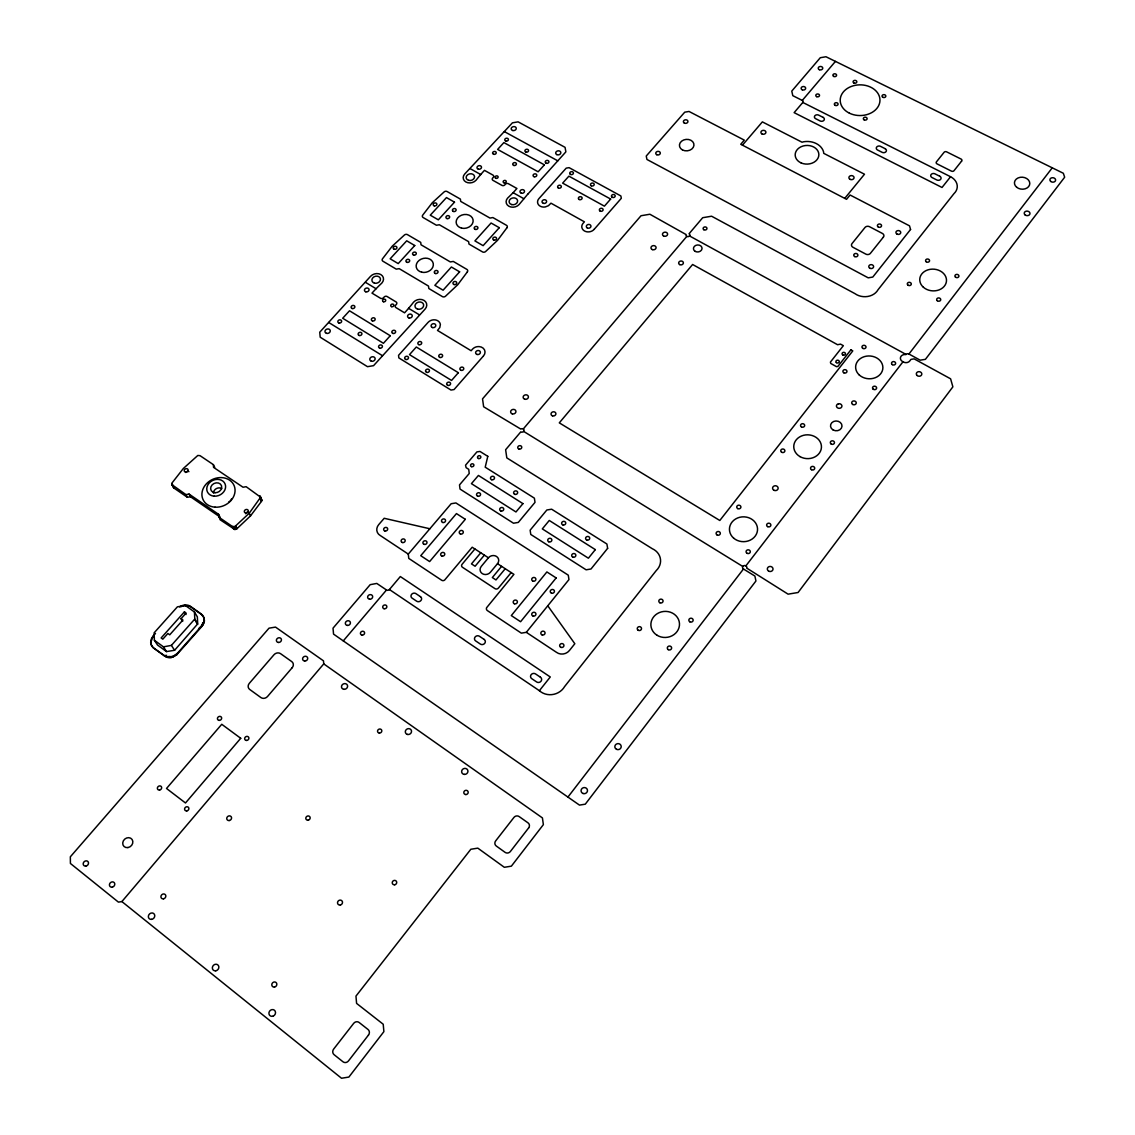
<?xml version="1.0" encoding="UTF-8"?>
<svg xmlns="http://www.w3.org/2000/svg" width="1135" height="1135" viewBox="0 0 1135 1135"><rect width="100%" height="100%" fill="white"/><g stroke="black" fill="none" stroke-linecap="round" stroke-linejoin="round"><path stroke-width="1.5" d="M214.728 467.365L213.38 464.655L200.03 455.66L197.816 455.461L183.359 468.471L172.307 482.616L171.924 484.659L185.927 494.605L189.048 494.094L218.544 514.297L220.048 519.702L234.761 529.449L237.016 528.655L250.523 515.858L261.419 501.443L261.078 498.577M155.495 633.458L153.14 636.082L151.04 641.786L151.395 645.006L153.069 647.674L166.49 657.208L171.101 657.591L176.592 654.938L202.115 626.194L204.456 621.001L204.059 617.823L201.533 614.503L189.942 606.331L184.367 605.537M172.293 657.321L172.52 656.214M218.7 517.078L232.377 526.456L234.931 526.569L249.232 513.219L260.639 497.215L246.153 486.702L243.018 487.227L213.536 467.35L213.38 464.655M171.101 657.591L171.626 656.413M906.127 354.489L689.512 235.938A1.929 1.561 -4.7 0 0 689.044 233.767L702.693 217.707L711.588 216.218L854.981 293.653A14.684 12.003 1.8 0 0 877.993 289.808L953.953 193.659A14.4 11.35 2.9 0 0 950.562 176.734L802.8 102.448A1.873 1.447 -1.9 0 0 802.275 100.433L792.797 95.666L791.776 91.098L820.293 57.715L825.982 56.75L1063.325 173.258L1064.658 177.216L925.408 359.341L920.187 360.178L908.936 354.021A2.043 1.702 4.4 0 0 906.383 354.219L905.517 354.56A4.583 3.816 4.3 0 0 900.58 357.17A4.583 3.816 4.3 0 0 903.006 361.739L745.879 565.868M389.418 589.519L400.329 576.552L550.276 676.971L539.38 690.69L389.418 589.519A2.1 1.859 -21.8 0 1 386.51 589.987L343.281 640.892M169.91 657.704L170.732 656.498M527.676 194.269L519.106 204.527A7.307 5.845 -10.6 0 1 508.906 206.258A7.307 5.845 -10.6 0 1 507.629 198.086A141.605 109.84 -13.3 0 0 513.091 192.666L513.19 192.553A143.209 111.046 -13.3 0 0 516.922 188.481L508.352 183.7A2.071 1.646 -10.7 0 0 505.458 184.182L504.834 184.877A2.071 1.646 -10.8 0 1 501.94 185.374L493.016 180.38A2.071 1.646 -11 0 1 492.661 178.081L493.299 177.386A2.071 1.646 -11.1 0 0 492.945 175.088L484.475 170.363A150.231 121.984 -7.8 0 0 480.814 174.421A148.444 120.509 -7.8 0 0 475.991 180.295A7.236 5.718 -11.8 0 1 465.903 181.997A7.236 5.718 -11.8 0 1 464.74 173.981L512.438 122.821L518.113 121.856L565.06 147.337L565.868 151.863L527.704 194.284M567.926 797.082L743.468 569.004A2.128 1.901 0.5 0 1 742.815 566.493L523.618 431.385M908.936 354.021L1052.258 167.824M950.562 176.734L942.022 187.474L794.131 112.649L802.8 102.448M497.499 563.684L513.914 574.367L486.617 607.693A2.795 2.511 -16.9 0 0 487.454 610.644L521.348 633.146L526.314 632.323L568.961 579.574L568.28 575.175L455.93 502.947L451.162 503.727L408.288 554.093L408.77 558.406L441.671 580.255A2.398 2.128 -18.7 0 0 444.65 580.056L472.203 547.226L488.433 557.782A5.803 5.15 -15.5 0 1 496.52 556.448A5.803 5.15 -15.5 0 1 497.499 563.684L490.377 572.281A5.817 5.164 -16.1 0 1 482.262 573.615A5.817 5.164 -16.1 0 1 481.311 566.351L488.433 557.782M844.752 198.37L864.487 174.222L823.712 153.338L823.584 151.962A16.912 13.336 -1.4 0 0 803.679 141.761L802.019 142.215L762.365 121.885L742.46 145.166M511.176 572.579L498.435 588.043A2.497 2.242 -15.9 0 1 494.945 588.625L462.555 567.33A2.369 2.1 -17.2 0 1 462.087 564.294L474.898 548.971M501.585 566.351L492.335 577.545L495.981 579.942L505.231 568.72M484.361 555.128L475.097 566.251L471.479 563.896L480.758 552.788M121.885 901.573L323.745 663.89L323.489 660.854L275.521 627.102L269.023 628.166L70.342 856.797L70.413 863.465L118.423 902.126L121.885 901.573L341.522 1078.25L348.871 1077.072L383.885 1031.63L383.219 1024.238L356.589 1003.397L355.964 996.104L470.826 849.264L477.821 848.143L504.337 867.296L511.374 866.161L543.367 824.634L542.431 817.924L323.745 663.89M523.263 428.973L686.831 236.378M802.275 100.433L835.445 61.389M408.572 308.323L408.472 308.45A148.061 117.543 -17.7 0 1 404.571 312.82L395.973 307.613A2.142 1.759 -15.4 0 1 395.689 305.145L396.356 304.407A2.142 1.745 -15.4 0 0 396.072 301.938L387.12 296.533A2.142 1.745 -15.6 0 0 384.141 297.029L383.474 297.767A2.142 1.745 -15.8 0 1 380.495 298.264L371.996 293.128A154.899 130.028 -12.6 0 1 375.969 288.857L376.082 288.744A153.069 128.439 -12.7 0 1 381.828 283.083A7.434 6.016 -15.7 0 0 380.878 274.585A7.434 6.016 -15.7 0 0 370.549 276.316L319.744 332.2L320.198 337.209L367.485 366.676L373.557 365.669L425.1 309.075A7.505 6.157 -14.6 0 0 424.022 300.406A7.505 6.157 -14.6 0 0 413.58 302.151A146.387 116.267 -17.7 0 1 408.572 308.323L419.397 314.835M480.715 174.535L470.16 168.633M483.382 356.035L454.085 389.546L451.006 390.057L398.839 357.908L398.541 355.354L428.051 322.411A7.023 5.803 -14.4 0 1 435.414 319.914A7.023 5.803 -14.4 0 1 440.366 324.511L439.798 327.547L437.514 330.441L471.138 350.743L472.472 349.211A7.094 5.93 -13 0 1 477.182 346.672L479.013 346.572A7.094 5.93 -13 0 1 483.524 355.879L483.524 355.879M198.625 628.648L201.831 625.711A9.392 8.044 -30.1 0 0 201.25 614.021L190.566 606.402A9.378 8.002 -30.1 0 0 179.614 606.885M153.14 636.082A9.463 8.073 -31.8 0 0 153.565 647.901L164.249 655.704A9.491 8.115 -31.9 0 0 177.159 653.59L201.831 625.711M171.385 645.404L194.638 619.199L197.717 624.179L197.348 616.858L194.454 611.992L185.416 605.523L177.386 606.842L154.119 632.848L154.388 640.253L157.51 645.02L166.519 651.589L174.591 650.27L171.385 645.404L163.44 646.851L154.388 640.253M194.638 619.199L197.547 624.051L174.591 650.27M181.061 618.703L186.083 613.07L184.409 611.864L161.142 637.955L162.816 639.175L167.881 633.486L169.725 634.82L182.905 620.022L181.061 618.703L182.692 621.37M168.732 657.69L169.853 656.484M167.583 657.52L168.987 656.356M175.017 655.009L176.592 654.938M180.947 606.728L183.203 605.792M202.626 622.888L204.272 622.094M166.661 655.321L164.249 655.704M202.385 623.697L203.945 623.186M203.477 624.236L201.562 625.243L202.853 625.257M171.896 483.368L174.024 488.121L187.36 497.272L190.467 496.747L219.892 516.922L218.544 514.297M838.623 403.734L840.042 403.819A2.752 2.327 2.6 0 1 839.758 408.316L838.325 408.231A2.752 2.327 2.6 0 1 838.623 403.734L838.524 403.734M429.853 528.768L384.197 518.284L378.721 524.625A8.626 7.491 -20.1 0 0 380.253 535.507L408.288 554.093M176.436 653.717L177.159 653.59M504.351 131.603L557.81 160.829M513.091 192.666L523.845 198.696M365.498 282.36L376.082 288.744M743.468 569.004L754.889 576.041L755.938 580.992L585.291 804.176L579.488 805.112L333.548 634.124L333.023 628.166L370.18 584.667L376.792 583.433L386.51 589.987M328.696 322.468L382.495 355.723M526.314 632.323L556.42 652.284A8.966 8.186 -12.7 0 0 569.387 650.554L574.821 643.729L547.765 605.792M163.44 646.851L166.519 651.589M184.409 611.864L186.026 614.546M171.796 483.907L174.024 488.121M171.924 484.659L173.641 487.766M185.927 494.605L187.36 497.272M189.048 494.094L190.467 496.747M232.874 526.711L234.207 529.321M232.377 526.456L233.711 529.066M234.931 526.569L236.25 529.18M234.633 526.683L235.966 529.293M234.335 526.768L235.669 529.378M234.037 526.824L235.371 529.435M233.739 526.839L235.059 529.463M233.441 526.839L234.761 529.449M233.157 526.782L234.477 529.392M235.683 526.044L237.016 528.655M235.2 526.413L236.52 529.024M249.232 513.219L250.523 515.858M260.568 498.024L261.717 500.946M260.17 498.776L261.419 501.443M260.227 496.265L261.901 500.152M259.83 495.91L261.873 500.422M174.577 656.37L174.222 655.505L173.456 656.91M194.454 611.992L194.809 619.327M689.598 235.81A1.929 1.561 -4.7 0 1 687.115 236.506A1.929 1.561 -4.7 0 1 686.136 234.576L649.887 214.245L641.034 215.735L482.531 398.867L483.638 406.77L520.823 429.101A2.015 1.731 -12 0 1 523.519 429.158A2.015 1.731 -12 0 1 523.505 431.513A2.015 1.731 -12 0 1 520.809 431.853L505.628 449.73L506.806 457.887L652.256 548.687A15.535 13.89 -6 0 1 656.243 570.565L564.606 686.576A15.947 14.698 -14.4 0 1 539.38 690.69M903.006 361.739A4.583 3.816 4.3 0 0 909.773 360.958L910.979 359.384L914.115 358.859L950.605 378.82L952.875 386.851L798.075 592.513L788.087 594.158L746.688 568.082A2.128 1.901 0.5 0 0 745.567 565.712A2.128 1.901 0.5 0 0 742.815 566.493M185.856 472.515A2.029 1.674 -25.5 0 1 188.935 471.649M245.642 513.744A2.057 1.731 -24.9 0 1 248.934 512.396M231.455 499.003A3.987 3.348 -25 0 1 228.859 501.869M213.508 493.158A5.122 4.285 -25.1 0 1 216.345 488.617A5.122 4.285 -25.1 0 1 221.822 488.66M487.795 456.341L485.212 467.18L534.372 498.151L535.011 502.351L518.298 522.426L513.502 523.221L460.03 489.072L459.505 484.915L469.223 473.522L468.741 469.337L466.116 467.663L465.534 465.194L476.913 451.9L479.991 451.446L487.795 456.341M594.229 229.227L594.13 229.383A6.881 5.561 -8.2 0 1 587.831 231.909A6.881 5.561 -8.2 0 1 582.34 228.83L581.858 227.454A6.881 5.561 -8.2 0 1 583.149 223.255L584.412 221.822L550.957 203.179L548.446 205.69L545.211 206.967A6.796 5.448 -9.6 0 1 538.458 204.697A6.796 5.448 -9.6 0 1 538.941 198.597L566.209 168.136L569.103 167.654L620.873 195.958L621.313 198.299L594.258 229.242M506.962 227.738L497.584 240.294L485.638 251.502A2.327 1.887 -11.9 0 1 482.531 251.913L468.968 244.053L468.627 241.67L439.358 224.758L436.436 225.241L423.171 217.565A2.298 1.83 -13.5 0 1 422.717 215.139L432.222 202.81L444.097 191.943A2.284 1.816 -12.6 0 1 447.119 191.545L460.384 199.093L460.711 201.406L489.965 218.062L492.888 217.565L506.437 225.283A2.313 1.859 -11 0 1 506.962 227.738M467.35 271.889L457.731 284.743L445.544 296.192A2.355 1.929 -13.6 0 1 442.409 296.604L428.817 288.517L428.505 286.077L399.194 268.654L396.243 269.137L382.949 261.234A2.327 1.873 -15.2 0 1 382.538 258.752L392.27 246.139L404.386 235.044A2.313 1.859 -14.3 0 1 407.451 234.633L420.73 242.393L421.028 244.777L450.325 261.93L453.276 261.433L466.854 269.378A2.341 1.901 -12.7 0 1 467.35 271.889M368.492 1035.035L348.488 1060.913A4.114 3.802 -57.4 0 1 342.997 1061.793L334.101 1054.685A4.1 3.788 -56.5 0 1 333.662 1049.081L353.68 1023.359A4.058 3.76 -54.6 0 1 359.128 1022.479L368.01 1029.473A4.072 3.774 -55.5 0 1 368.492 1035.035M528.669 827.869L510.367 851.52A3.788 3.604 -29.1 0 1 505.118 852.371L496.279 846.015A3.774 3.589 -29.3 0 1 495.64 840.95L513.942 817.427A3.746 3.561 -25.1 0 1 519.149 816.576L527.988 822.832A3.76 3.575 -24.7 0 1 528.669 827.869M850.895 349.85L837.885 366.421L836.481 366.662L830.749 363.455L830.409 362.093L843.348 345.678L840.51 344.118L837.587 344.728L692.605 264.498L559.3 422.858L719.803 520.483L852.782 350.899L850.895 349.85M910.554 229.483L872.787 277.068L868.204 277.834L646.95 159.468L646.241 156.034L684.731 112.181L689.03 111.457L744.29 140.116L740.744 144.273L846.554 199.32L850.072 195.007L909.518 225.851L910.554 229.483M961.515 161.241L954.166 170.491A1.915 1.504 3 0 1 951.187 170.988L937.297 164.007A1.901 1.49 2.5 0 1 936.602 161.667L943.951 152.487A1.901 1.49 2.6 0 1 946.916 151.991L960.792 158.914A1.915 1.49 3 0 1 961.515 161.241M883.399 237.101L870.403 253.36A3.291 2.667 1.5 0 1 865.849 254.126L852.952 247.288A3.277 2.653 1 0 1 851.988 243.628L865.012 227.454A3.263 2.625 1.2 0 1 869.524 226.702L882.392 233.441A3.277 2.639 1.7 0 1 883.399 237.101M595.336 549.624L588.398 558.207L542.317 528.896L549.269 520.468L595.336 549.624M607.636 548.347L590.995 569.004L586.1 569.798L530.783 534.457L530.144 530.173L546.843 509.998L551.638 509.204L606.899 544.005L607.636 548.347M556.15 577.928L520.582 621.725L511.303 615.581L546.886 571.941L556.15 577.928M522.937 503.628L515.971 511.97L471.436 483.652L478.417 475.452L522.937 503.628M465.322 519.305L429.626 561.57L420.745 555.696L456.454 513.587L465.322 519.305M292.206 667.678L267.548 696.479A4.838 4.256 -31.2 0 1 260.922 697.571L249.714 689.456A4.824 4.228 -31.2 0 1 249.331 683.327L274.003 654.725A4.781 4.185 -29.1 0 1 280.544 653.661L291.752 661.606A4.781 4.214 -29.1 0 1 292.206 667.678M240.719 738.289L185.487 802.984L166.519 788.47L221.751 724.286L240.719 738.289M458.356 372.706L451.56 380.452L409.494 354.631L416.304 347.012L458.356 372.706M610.644 199.065L604.416 206.159L562.648 183.132L568.89 176.152L610.644 199.065M459.618 271.832L443.09 290.205L434.861 285.325L451.389 267.009L459.618 271.832M499.286 227.695L483.141 245.657L474.912 240.918L491.072 223.013L499.286 227.695M390.256 335.733L383.431 343.295L342.685 318.24L349.509 310.791L390.256 335.733M544.403 164.845L538.146 171.782L497.627 149.423L503.883 142.584L544.403 164.845M414.757 245.529L398.215 263.59L390.156 258.808L406.713 240.804L414.757 245.529M454.511 202.158L438.323 219.821L430.278 215.182L446.466 197.575L454.511 202.158M823.13 117.387L818.633 115.117A2.724 2.114 -1.4 0 0 814.873 115.756A2.724 2.114 -1.4 0 0 815.639 118.678L820.137 120.963A2.724 2.128 -1.2 0 0 823.911 120.324A2.724 2.128 -1.2 0 0 823.13 117.387M885.144 148.685L880.533 146.358A2.767 2.171 0.7 0 0 876.717 147.011A2.767 2.171 0.7 0 0 877.554 150.004L882.165 152.331A2.767 2.171 0.8 0 0 885.981 151.693A2.767 2.171 0.8 0 0 885.144 148.685M939.737 176.237L934.999 173.854A2.809 2.213 2.5 0 0 931.14 174.492A2.809 2.213 2.5 0 0 932.034 177.557L936.772 179.954A2.809 2.213 2.7 0 0 940.66 179.302A2.809 2.213 2.7 0 0 939.737 176.237M420.489 596.698L415.878 593.605A3.05 2.696 -20.8 0 0 411.665 594.3A3.05 2.696 -20.8 0 0 412.076 598.117L416.701 601.224A3.05 2.71 -20.6 0 0 420.929 600.528A3.05 2.71 -20.6 0 0 420.489 596.698M484.163 639.445L479.438 636.267A3.079 2.795 -18.5 0 0 475.139 636.976A3.079 2.795 -18.5 0 0 475.636 640.906L480.375 644.084A3.093 2.795 -18.3 0 0 484.673 643.389A3.093 2.795 -18.3 0 0 484.163 639.445M540.416 677.212L535.536 673.935A3.121 2.866 -15.7 0 0 531.18 674.644A3.121 2.866 -15.7 0 0 531.747 678.659L536.642 681.951A3.121 2.88 -15.4 0 0 540.998 681.241A3.121 2.88 -15.4 0 0 540.416 677.212M923.379 287.24A13.393 10.868 4 0 0 945.937 283.438A13.393 10.868 4 0 0 930.033 269.35A13.393 10.868 4 0 0 923.379 287.24M907.83 285.027A2 1.632 3.3 0 0 911.221 284.459A2 1.632 3.3 0 0 908.851 282.345A2 1.632 3.3 0 0 907.83 285.027M926.117 261.688A2 1.617 3.5 0 0 929.48 261.121A2 1.617 3.5 0 0 927.111 259.035A2 1.617 3.5 0 0 926.117 261.688M955.471 277.096A2.015 1.632 4.6 0 0 958.848 276.529A2.015 1.632 4.6 0 0 956.45 274.415A2.015 1.632 4.6 0 0 955.471 277.096M937.24 300.676A2.029 1.646 4.4 0 0 940.645 300.108A2.029 1.646 4.4 0 0 938.248 297.952A2.029 1.646 4.4 0 0 937.24 300.676M816.661 96.645A1.873 1.447 -1.5 0 0 819.527 95.439A1.873 1.447 -1.5 0 0 816.774 94.148A1.873 1.447 -1.5 0 0 816.661 96.645M833.743 76.442A1.859 1.433 -1.2 0 0 836.594 75.265A1.859 1.433 -1.2 0 0 833.87 73.959A1.859 1.433 -1.2 0 0 833.743 76.442M703.757 229.681A1.929 1.561 -4.2 0 0 706.921 228.731A1.929 1.561 -4.2 0 0 704.424 227.014A1.929 1.561 -4.2 0 0 703.757 229.681M1016.648 187.232A7.69 6.001 5 0 0 1029.516 185.062A7.69 6.001 5 0 0 1020.195 177.315A7.69 6.001 5 0 0 1016.648 187.232M849.391 113.16A19.877 15.351 -0.3 0 0 879.951 100.845A19.877 15.351 -0.3 0 0 850.938 86.586A19.877 15.351 -0.3 0 0 849.391 113.16M853.917 82.997A1.873 1.433 -0.6 0 0 856.826 81.89A1.873 1.433 -0.6 0 0 854.13 80.514A1.873 1.433 -0.6 0 0 853.917 82.997M882.917 97.326A1.887 1.447 0.3 0 0 885.825 96.163A1.887 1.447 0.3 0 0 883.058 94.801A1.887 1.447 0.3 0 0 882.917 97.326M835.19 105.371A1.873 1.461 -0.9 0 0 838.084 104.193A1.873 1.461 -0.9 0 0 835.346 102.845A1.873 1.461 -0.9 0 0 835.19 105.371M864.217 119.899A1.901 1.476 0 0 0 867.126 118.735A1.901 1.476 0 0 0 864.373 117.345A1.901 1.476 0 0 0 864.217 119.899M917.052 375.458A2.752 2.298 5.1 0 0 921.691 374.692A2.752 2.298 5.1 0 0 918.456 371.684A2.752 2.298 5.1 0 0 917.052 375.458M768.579 571.075A2.852 2.54 2.1 0 0 773.02 569.188A2.852 2.54 2.1 0 0 768.934 566.677A2.852 2.54 2.1 0 0 768.579 571.075M369.627 599.223A2.582 2.27 -22.9 0 0 372.564 596.017A2.582 2.27 -22.9 0 0 368.279 595.534A2.582 2.27 -22.9 0 0 369.627 599.223M347.438 625.428A2.596 2.298 -24.9 0 0 350.275 622.079A2.596 2.298 -24.9 0 0 345.934 621.739A2.596 2.298 -24.9 0 0 347.438 625.428M802.246 89.807A2.27 1.759 -1.9 0 0 805.666 88.246A2.27 1.759 -1.9 0 0 802.261 86.771A2.27 1.759 -1.9 0 0 802.246 89.807M819.371 69.703A2.27 1.731 -1.6 0 0 822.761 68.157A2.27 1.731 -1.6 0 0 819.371 66.695A2.27 1.731 -1.6 0 0 819.371 69.703M616.575 749.341A3.192 3.008 -9.1 0 0 621.214 746.404A3.192 3.008 -9.1 0 0 616.277 744.134A3.192 3.008 -9.1 0 0 616.575 749.341M583.078 793.507A3.235 3.065 -14.7 0 0 587.462 790.102A3.235 3.065 -14.7 0 0 582.283 788.258A3.235 3.065 -14.7 0 0 583.078 793.507M361.753 635.033A2.128 1.887 -24.7 0 0 364.576 632.706A2.128 1.887 -24.7 0 0 361.2 631.784A2.128 1.887 -24.7 0 0 361.753 635.033M384.098 608.715A2.114 1.873 -22.6 0 0 386.822 606.345A2.114 1.873 -22.6 0 0 383.417 605.523A2.114 1.873 -22.6 0 0 384.098 608.715M668.217 649.631A2.171 1.986 -3.8 0 0 671.622 648.17A2.171 1.986 -3.8 0 0 668.572 646.212A2.171 1.986 -3.8 0 0 668.217 649.631M689.754 621.767A2.156 1.958 -2.4 0 0 693.144 620.32A2.156 1.958 -2.4 0 0 690.094 618.391A2.156 1.958 -2.4 0 0 689.754 621.767M638.168 630.237A2.142 1.958 -6.4 0 0 641.516 628.719A2.142 1.958 -6.4 0 0 638.452 626.846A2.142 1.958 -6.4 0 0 638.168 630.237M659.846 602.742A2.128 1.929 -4.8 0 0 663.067 601.053A2.128 1.929 -4.8 0 0 659.889 599.394A2.128 1.929 -4.8 0 0 659.846 602.742M656.895 635.174A14.329 13.052 -4.3 0 0 679.439 625.47A14.329 13.052 -4.3 0 0 659.236 612.63A14.329 13.052 -4.3 0 0 656.895 635.174M519.078 449.077A2.029 1.745 -12.3 0 0 521.731 446.963A2.029 1.745 -12.3 0 0 518.44 446.126A2.029 1.745 -12.3 0 0 519.078 449.077M85.891 866.076A2.837 2.44 -43.1 0 0 88.133 861.806A2.837 2.44 -43.1 0 0 83.522 862.557A2.837 2.44 -43.1 0 0 85.891 866.076M112.351 887.13A2.852 2.483 -44 0 0 114.294 882.704A2.852 2.483 -44 0 0 109.669 883.768A2.852 2.483 -44 0 0 112.351 887.13M278.529 642.467A2.611 2.284 -28.3 0 0 281.281 639.019A2.611 2.284 -28.3 0 0 276.94 638.835A2.611 2.284 -28.3 0 0 278.529 642.467M304.677 661.024A2.625 2.313 -28.2 0 0 307.571 657.633A2.625 2.313 -28.2 0 0 303.215 657.278A2.625 2.313 -28.2 0 0 304.677 661.024M127.914 847.575A5.363 4.668 -41.7 0 0 132.1 839.474A5.363 4.668 -41.7 0 0 123.318 840.907A5.363 4.668 -41.7 0 0 127.914 847.575M186.821 810.915A2.27 2 -39.1 0 0 188.552 807.496A2.27 2 -39.1 0 0 184.821 808.106A2.27 2 -39.1 0 0 186.821 810.915M219.098 720.385A2.199 1.929 -33.7 0 0 221.552 717.533A2.199 1.929 -33.7 0 0 217.963 717.221A2.199 1.929 -33.7 0 0 219.098 720.385M246.479 740.446A2.213 1.958 -34 0 0 248.749 737.438A2.213 1.958 -34 0 0 245.089 737.353A2.213 1.958 -34 0 0 246.479 740.446M159.595 790.031A2.256 1.958 -38.5 0 0 161.34 786.64A2.256 1.958 -38.5 0 0 157.623 787.25A2.256 1.958 -38.5 0 0 159.595 790.031M850.072 179.344A2.568 2.029 0.2 0 0 854.045 177.741A2.568 2.029 0.2 0 0 850.299 175.826A2.568 2.029 0.2 0 0 850.072 179.344M762.053 133.987A2.511 1.972 -2.8 0 0 765.912 132.341A2.511 1.972 -2.8 0 0 762.252 130.582A2.511 1.972 -2.8 0 0 762.053 133.987M801.168 162.943A11.847 9.335 -1.4 0 0 818.86 154.601A11.847 9.335 -1.4 0 0 801.026 146.77A11.847 9.335 -1.4 0 0 801.168 162.943M684.291 123.034A2.27 1.773 -5.1 0 0 687.923 121.729A2.27 1.773 -5.1 0 0 684.802 119.955A2.27 1.773 -5.1 0 0 684.291 123.034M656.697 154.686A2.284 1.816 -5.9 0 0 660.3 153.253A2.284 1.816 -5.9 0 0 657.08 151.551A2.284 1.816 -5.9 0 0 656.697 154.686M869.878 268.243A2.426 1.972 1.8 0 0 873.609 266.711A2.426 1.972 1.8 0 0 870.077 264.838A2.426 1.972 1.8 0 0 869.878 268.243M897.061 234.108A2.412 1.929 2.2 0 0 900.75 232.59A2.412 1.929 2.2 0 0 897.232 230.76A2.412 1.929 2.2 0 0 897.061 234.108M682.504 149.948A7.278 5.746 -5 0 0 693.939 145.379A7.278 5.746 -5 0 0 683.653 139.988A7.278 5.746 -5 0 0 682.504 149.948M854.698 256.567A2.086 1.688 1.1 0 0 857.904 255.261A2.086 1.688 1.1 0 0 854.868 253.644A2.086 1.688 1.1 0 0 854.698 256.567M878.362 227.071A2.071 1.66 1.5 0 0 881.554 225.766A2.071 1.66 1.5 0 0 878.518 224.191A2.071 1.66 1.5 0 0 878.362 227.071M533.024 616.007A2.128 1.915 -14.1 0 0 535.933 613.836A2.128 1.915 -14.1 0 0 532.556 612.716A2.128 1.915 -14.1 0 0 533.024 616.007M551.539 593.165A2.114 1.901 -12.4 0 0 554.419 591.023A2.114 1.901 -12.4 0 0 551.042 589.916A2.114 1.901 -12.4 0 0 551.539 593.165M532.684 580.992A2.1 1.887 -13.4 0 0 535.89 579.318A2.1 1.887 -13.4 0 0 532.826 577.715A2.1 1.887 -13.4 0 0 532.684 580.992M514.396 603.763A2.114 1.901 -15 0 0 517.39 601.734A2.114 1.901 -15 0 0 514.098 600.472A2.114 1.901 -15 0 0 514.396 603.763M441.884 556.037A2.086 1.83 -18.1 0 0 444.764 553.937A2.086 1.83 -18.1 0 0 441.487 552.859A2.086 1.83 -18.1 0 0 441.884 556.037M460.455 534.003A2.071 1.816 -16.6 0 0 463.307 531.932A2.071 1.816 -16.6 0 0 460.058 530.868A2.071 1.816 -16.6 0 0 460.455 534.003M442.82 522.497A2.057 1.802 -17.2 0 0 445.544 520.298A2.057 1.802 -17.2 0 0 442.224 519.433A2.057 1.802 -17.2 0 0 442.82 522.497M424.121 544.346A2.071 1.816 -18.6 0 0 426.987 542.275A2.071 1.816 -18.6 0 0 423.752 541.196A2.071 1.816 -18.6 0 0 424.121 544.346M586.88 540.061A2.086 1.859 -9.5 0 0 589.703 537.976A2.086 1.859 -9.5 0 0 586.355 536.898A2.086 1.859 -9.5 0 0 586.88 540.061M562.917 524.923A2.071 1.83 -10.8 0 0 565.741 522.852A2.071 1.83 -10.8 0 0 562.421 521.788A2.071 1.83 -10.8 0 0 562.917 524.923M548.702 541.75A2.086 1.844 -11.8 0 0 551.865 540.104A2.086 1.844 -11.8 0 0 548.829 538.529A2.086 1.844 -11.8 0 0 548.702 541.75M572.905 557.143A2.1 1.873 -10.5 0 0 575.842 555.143A2.1 1.873 -10.5 0 0 572.551 553.923A2.1 1.873 -10.5 0 0 572.905 557.143M560.988 647.39A2.142 1.958 -12.7 0 0 563.911 645.191A2.142 1.958 -12.7 0 0 560.477 644.042A2.142 1.958 -12.7 0 0 560.988 647.39M542.133 634.919A2.142 1.944 -13.8 0 0 545.041 632.734A2.142 1.944 -13.8 0 0 541.636 631.599A2.142 1.944 -13.8 0 0 542.133 634.919M402.301 542.502A2.071 1.816 -19.6 0 0 405.181 540.416A2.071 1.816 -19.6 0 0 401.96 539.352A2.071 1.816 -19.6 0 0 402.301 542.502M384.822 530.939A2.071 1.788 -20.1 0 0 387.688 528.882A2.071 1.788 -20.1 0 0 384.495 527.832A2.071 1.788 -20.1 0 0 384.822 530.939M447.843 385.389A1.986 1.66 -14.5 0 0 450.581 383.474A1.986 1.66 -14.5 0 0 447.474 382.523A1.986 1.66 -14.5 0 0 447.843 385.389M426.703 372.379A1.972 1.646 -15.2 0 0 429.427 370.464A1.972 1.646 -15.2 0 0 426.349 369.528A1.972 1.646 -15.2 0 0 426.703 372.379M405.762 359.483A1.958 1.632 -15.8 0 0 408.501 357.596A1.958 1.632 -15.8 0 0 405.436 356.674A1.958 1.632 -15.8 0 0 405.762 359.483M461.037 370.351A1.972 1.66 -13.8 0 0 463.761 368.435A1.972 1.66 -13.8 0 0 460.654 367.499A1.972 1.66 -13.8 0 0 461.037 370.351M439.898 357.454A1.958 1.632 -14.5 0 0 442.622 355.567A1.958 1.632 -14.5 0 0 439.543 354.631A1.958 1.632 -14.5 0 0 439.898 357.454M418.985 344.685A1.958 1.617 -15.1 0 0 421.695 342.813A1.958 1.617 -15.1 0 0 418.631 341.905A1.958 1.617 -15.1 0 0 418.985 344.685M432.492 327.547A2.369 1.958 -14.4 0 0 435.783 325.277A2.369 1.958 -14.4 0 0 432.066 324.17A2.369 1.958 -14.4 0 0 432.492 327.547M477.055 354.46A2.398 2 -13 0 0 480.36 352.148A2.398 2 -13 0 0 476.572 351.013A2.398 2 -13 0 0 477.055 354.46M435.4 273.521A1.915 1.561 -13.7 0 0 438.053 271.719A1.915 1.561 -13.7 0 0 435.06 270.854A1.915 1.561 -13.7 0 0 435.4 273.521M413.821 255.148A1.901 1.532 -14.2 0 0 416.261 253.176A1.901 1.532 -14.2 0 0 413.168 252.58A1.901 1.532 -14.2 0 0 413.821 255.148M407.025 262.355A1.901 1.532 -14.5 0 0 409.678 260.553A1.901 1.532 -14.5 0 0 406.699 259.702A1.901 1.532 -14.5 0 0 407.025 262.355M394.299 249.274A1.901 1.518 -14.7 0 0 396.938 247.487A1.901 1.518 -14.7 0 0 393.987 246.636A1.901 1.518 -14.7 0 0 394.299 249.274M454.071 284.544A1.915 1.575 -13.1 0 0 456.738 282.728A1.915 1.575 -13.1 0 0 453.716 281.849A1.915 1.575 -13.1 0 0 454.071 284.544M421.752 272.216A8.683 7.037 -14 0 0 433.23 263.419A8.683 7.037 -14 0 0 419.255 260.284A8.683 7.037 -14 0 0 421.752 272.216M512.75 130.511A2.554 1.986 -10.2 0 0 516.241 128.17A2.554 1.986 -10.2 0 0 512.197 127.106A2.554 1.986 -10.2 0 0 512.75 130.511M556.717 154.573A2.582 2.029 -9 0 0 560.818 152.955A2.582 2.029 -9 0 0 557.271 151.026A2.582 2.029 -9 0 0 556.717 154.573M514.85 494.363A2.057 1.788 -13 0 0 517.659 492.335A2.057 1.788 -13 0 0 514.396 491.299A2.057 1.788 -13 0 0 514.85 494.363M491.696 479.736A2.043 1.773 -14 0 0 494.505 477.722A2.043 1.773 -14 0 0 491.271 476.7A2.043 1.773 -14 0 0 491.696 479.736M477.92 496.265A2.043 1.788 -14.9 0 0 480.531 494.023A2.043 1.788 -14.9 0 0 477.182 493.271A2.043 1.788 -14.9 0 0 477.92 496.265M500.819 510.977A2.057 1.802 -14 0 0 503.741 509.033A2.057 1.802 -14 0 0 500.549 507.856A2.057 1.802 -14 0 0 500.819 510.977M478.502 458.526A1.688 1.461 -14.3 0 0 480.829 456.866A1.688 1.461 -14.3 0 0 478.161 456.029A1.688 1.461 -14.3 0 0 478.502 458.526M471.55 466.655A1.688 1.461 -14.7 0 0 473.891 464.981A1.688 1.461 -14.7 0 0 471.224 464.144A1.688 1.461 -14.7 0 0 471.55 466.655M652.327 249.601A2.568 2.1 -5.9 0 0 656.087 247.543A2.568 2.1 -5.9 0 0 652.171 245.969A2.568 2.1 -5.9 0 0 652.327 249.601M524.753 399.222A2.667 2.256 -11.5 0 0 528.399 396.64A2.667 2.256 -11.5 0 0 524.171 395.363A2.667 2.256 -11.5 0 0 524.753 399.222M663.564 235.981A2.568 2.071 -5.5 0 0 667.593 234.363A2.568 2.071 -5.5 0 0 663.989 232.377A2.568 2.071 -5.5 0 0 663.564 235.981M512.254 413.849A2.667 2.27 -12.2 0 0 515.914 411.239A2.667 2.27 -12.2 0 0 511.672 409.948A2.667 2.27 -12.2 0 0 512.254 413.849M475.31 229.412A1.887 1.518 -11.9 0 0 477.92 227.638A1.887 1.518 -11.9 0 0 474.941 226.801A1.887 1.518 -11.9 0 0 475.31 229.412M453.248 211.408A1.873 1.504 -12.5 0 0 456.128 210.003A1.873 1.504 -12.5 0 0 453.418 208.783A1.873 1.504 -12.5 0 0 453.248 211.408M447.048 218.587A1.887 1.504 -12.8 0 0 449.644 216.828A1.887 1.504 -12.8 0 0 446.693 216.005A1.887 1.504 -12.8 0 0 447.048 218.587M434.279 205.861A1.873 1.49 -13.1 0 0 436.876 204.116A1.873 1.49 -13.1 0 0 433.939 203.293A1.873 1.49 -13.1 0 0 434.279 205.861M493.952 240.109A1.901 1.532 -11.4 0 0 496.562 238.322A1.901 1.532 -11.4 0 0 493.555 237.485A1.901 1.532 -11.4 0 0 493.952 240.109M461.519 228.121A8.583 6.895 -12.3 0 0 473.068 219.779A8.583 6.895 -12.3 0 0 459.349 216.374A8.583 6.895 -12.3 0 0 461.519 228.121M274.471 987.067A2.667 2.426 -50.1 0 0 276.415 982.91A2.667 2.426 -50.1 0 0 272.045 983.605A2.667 2.426 -50.1 0 0 274.471 987.067M340.386 904.992A2.582 2.383 -43 0 0 341.961 900.878A2.582 2.383 -43 0 0 337.691 901.857A2.582 2.383 -43 0 0 340.386 904.992M229.284 820.534A2.525 2.242 -38.9 0 0 231.171 816.703A2.525 2.242 -38.9 0 0 227 817.384A2.525 2.242 -38.9 0 0 229.284 820.534M163.468 898.821A2.596 2.284 -44.3 0 0 165.455 894.848A2.596 2.284 -44.3 0 0 161.198 895.543A2.596 2.284 -44.3 0 0 163.468 898.821M394.696 884.775A2.298 2.156 -39.7 0 0 396.299 881.186A2.298 2.156 -39.7 0 0 392.44 881.81A2.298 2.156 -39.7 0 0 394.696 884.775M465.818 794.543A2.227 2.086 -27.4 0 0 467.989 791.421A2.227 2.086 -27.4 0 0 464.187 791.322A2.227 2.086 -27.4 0 0 465.818 794.543M379.317 733.068A2.199 2 -28.6 0 0 381.686 730.174A2.199 2 -28.6 0 0 378.026 729.862A2.199 2 -28.6 0 0 379.317 733.068M308.138 820.179A2.256 2.057 -37.1 0 0 309.784 816.718A2.256 2.057 -37.1 0 0 306.01 817.328A2.256 2.057 -37.1 0 0 308.138 820.179M344.004 689.328A3.135 2.795 -27.8 0 0 347.438 685.256A3.135 2.795 -27.8 0 0 342.217 684.816A3.135 2.795 -27.8 0 0 344.004 689.328M407.451 734.444A3.164 2.894 -27.1 0 0 411.466 730.756A3.164 2.894 -27.1 0 0 406.33 729.535A3.164 2.894 -27.1 0 0 407.451 734.444M464.328 774.411A3.206 2.979 -25.9 0 0 467.733 770.14A3.206 2.979 -25.9 0 0 462.314 769.658A3.206 2.979 -25.9 0 0 464.328 774.411M151.48 919.378A3.405 2.994 -45.5 0 0 154.374 914.285A3.405 2.994 -45.5 0 0 148.813 914.881A3.405 2.994 -45.5 0 0 151.48 919.378M215.764 970.808A3.462 3.093 -48.6 0 0 218.346 965.445A3.462 3.093 -48.6 0 0 212.699 966.367A3.462 3.093 -48.6 0 0 215.764 970.808M273.28 1016.052A3.518 3.192 -52.2 0 0 274.415 1010.207A3.518 3.192 -52.2 0 0 268.967 1012.604A3.518 3.192 -52.2 0 0 273.28 1016.052M852.725 404.471A2.298 1.944 3.1 0 0 856.258 402.996A2.298 1.944 3.1 0 0 852.924 401.123A2.298 1.944 3.1 0 0 852.725 404.471M833.118 429.952A5.76 4.909 2.8 0 0 842 426.221A5.76 4.909 2.8 0 0 833.658 421.468A5.76 4.909 2.8 0 0 833.118 429.952M836.367 362.576A1.688 1.419 1.9 0 0 839.219 362.022A1.688 1.419 1.9 0 0 837.19 360.221A1.688 1.419 1.9 0 0 836.367 362.576M842.837 354.943A1.688 1.419 2 0 0 845.447 353.85A1.688 1.419 2 0 0 842.993 352.488A1.688 1.419 2 0 0 842.837 354.943M695.273 251.402A4.299 3.504 -4.4 0 0 702.026 248.664A4.299 3.504 -4.4 0 0 695.939 245.33A4.299 3.504 -4.4 0 0 695.273 251.402M773.8 490.192A2.795 2.44 1 0 0 778.142 488.362A2.795 2.44 1 0 0 774.141 485.979A2.795 2.44 1 0 0 773.8 490.192M831.246 444.069A2.086 1.788 2.9 0 0 834.466 442.721A2.086 1.788 2.9 0 0 831.444 440.99A2.086 1.788 2.9 0 0 831.246 444.069M811.482 469.691A2.086 1.802 2.5 0 0 814.717 468.329A2.086 1.802 2.5 0 0 811.695 466.57A2.086 1.802 2.5 0 0 811.482 469.691M781.66 452.269A2.071 1.788 0.8 0 0 784.881 450.907A2.071 1.788 0.8 0 0 781.901 449.176A2.071 1.788 0.8 0 0 781.66 452.269M801.48 426.916A2.057 1.759 1.3 0 0 804.672 425.582A2.057 1.759 1.3 0 0 801.707 423.866A2.057 1.759 1.3 0 0 801.48 426.916M799.991 456.61A13.847 11.903 1.9 0 0 821.428 447.559A13.847 11.903 1.9 0 0 801.409 436.024A13.847 11.903 1.9 0 0 799.991 456.61M679.638 264.568A2.369 1.944 -4.9 0 0 683.369 263.065A2.369 1.944 -4.9 0 0 680.021 261.206A2.369 1.944 -4.9 0 0 679.638 264.568M552.546 415.878A2.454 2.1 -10.4 0 0 555.88 413.481A2.454 2.1 -10.4 0 0 551.965 412.289A2.454 2.1 -10.4 0 0 552.546 415.878M859.195 374.905A13.634 11.407 3.2 0 0 882.25 371.031A13.634 11.407 3.2 0 0 866.317 356.177A13.634 11.407 3.2 0 0 859.195 374.905M873.056 389.064A2.057 1.731 3.7 0 0 876.532 388.482A2.057 1.731 3.7 0 0 874.134 386.226A2.057 1.731 3.7 0 0 873.056 389.064M843.816 372.791A2.043 1.717 2.3 0 0 846.965 371.485A2.043 1.717 2.3 0 0 844 369.826A2.043 1.717 2.3 0 0 843.816 372.791M862.884 348.402A2.029 1.688 2.6 0 0 866.019 347.111A2.029 1.688 2.6 0 0 863.054 345.48A2.029 1.688 2.6 0 0 862.884 348.402M892.323 364.619A2.043 1.702 4 0 0 895.614 363.583A2.043 1.702 4 0 0 892.805 361.696A2.043 1.702 4 0 0 892.323 364.619M733.621 538.118A14.074 12.442 -0.1 0 0 757.102 532.372A14.074 12.442 -0.1 0 0 739.75 517.276A14.074 12.442 -0.1 0 0 733.621 538.118M717.008 534.911A2.1 1.873 -1.6 0 0 720.314 533.507A2.1 1.873 -1.6 0 0 717.32 531.677A2.1 1.873 -1.6 0 0 717.008 534.911M737.722 508.594A2.1 1.844 -0.7 0 0 740.914 507.075A2.1 1.844 -0.7 0 0 737.835 505.401A2.1 1.844 -0.7 0 0 737.722 508.594M767.572 526.597A2.114 1.859 1.2 0 0 770.864 525.207A2.114 1.859 1.2 0 0 767.827 523.377A2.114 1.859 1.2 0 0 767.572 526.597M747 553.256A2.128 1.887 0.5 0 0 750.306 551.851A2.128 1.887 0.5 0 0 747.27 549.993A2.128 1.887 0.5 0 0 747 553.256M1024.948 214.799A2.88 2.27 5.6 0 0 1029.828 214.203A2.88 2.27 5.6 0 0 1026.522 211.124A2.88 2.27 5.6 0 0 1024.948 214.799M1050.684 181.401A2.866 2.227 5.7 0 0 1055.493 180.678A2.866 2.227 5.7 0 0 1052.074 177.741A2.866 2.227 5.7 0 0 1050.684 181.401M504.096 182.834A1.561 1.234 -10.7 0 0 506.238 181.401A1.561 1.234 -10.7 0 0 503.77 180.72A1.561 1.234 -10.7 0 0 504.096 182.834M495.981 178.309A1.546 1.234 -11 0 0 498.123 176.861A1.546 1.234 -11 0 0 495.654 176.195A1.546 1.234 -11 0 0 495.981 178.309M545.963 163.114A1.859 1.476 -9.3 0 0 548.914 161.95A1.859 1.476 -9.3 0 0 546.361 160.546A1.859 1.476 -9.3 0 0 545.963 163.114M526.03 152.118A1.844 1.461 -9.9 0 0 528.555 150.402A1.844 1.461 -9.9 0 0 525.619 149.621A1.844 1.461 -9.9 0 0 526.03 152.118M505.869 141.052A1.844 1.447 -10.5 0 0 508.395 139.35A1.844 1.447 -10.5 0 0 505.472 138.584A1.844 1.447 -10.5 0 0 505.869 141.052M534.23 176.748A1.873 1.476 -9.8 0 0 536.784 175.017A1.873 1.476 -9.8 0 0 533.819 174.208A1.873 1.476 -9.8 0 0 534.23 176.748M513.871 165.469A1.859 1.461 -10.3 0 0 516.411 163.752A1.859 1.461 -10.3 0 0 513.46 162.958A1.859 1.461 -10.3 0 0 513.871 165.469M493.697 154.303A1.844 1.447 -10.9 0 0 496.236 152.601A1.844 1.447 -10.9 0 0 493.314 151.82A1.844 1.447 -10.9 0 0 493.697 154.303M478.374 169.172A2.27 1.788 -11.4 0 0 481.495 167.072A2.27 1.788 -11.4 0 0 477.906 166.093A2.27 1.788 -11.4 0 0 478.374 169.172M521.362 193.205A2.284 1.83 -10.2 0 0 524.498 191.077A2.284 1.83 -10.2 0 0 520.866 190.084A2.284 1.83 -10.2 0 0 521.362 193.205M511.715 204.584A4.285 3.419 -10.6 0 0 517.588 200.597A4.285 3.419 -10.6 0 0 510.793 198.739A4.285 3.419 -10.6 0 0 511.715 204.584M468.698 180.366A4.242 3.348 -11.8 0 0 474.529 176.436A4.242 3.348 -11.8 0 0 467.847 174.62A4.242 3.348 -11.8 0 0 468.698 180.366M587.249 227.908A2.327 1.887 -8.2 0 0 590.938 226.432A2.327 1.887 -8.2 0 0 587.717 224.631A2.327 1.887 -8.2 0 0 587.249 227.908M543.438 203.349A2.298 1.844 -9.6 0 0 546.588 201.207A2.298 1.844 -9.6 0 0 542.913 200.2A2.298 1.844 -9.6 0 0 543.438 203.349M558.335 187.97A1.873 1.504 -9 0 0 561.314 186.793A1.873 1.504 -9 0 0 558.732 185.374A1.873 1.504 -9 0 0 558.335 187.97M579.12 199.476A1.887 1.518 -8.4 0 0 582.113 198.284A1.887 1.518 -8.4 0 0 579.503 196.837A1.887 1.518 -8.4 0 0 579.12 199.476M600.117 211.082A1.901 1.532 -7.7 0 0 603.111 209.876A1.901 1.532 -7.7 0 0 600.486 208.429A1.901 1.532 -7.7 0 0 600.117 211.082M570.451 174.407A1.873 1.49 -8.6 0 0 573.416 173.229A1.873 1.49 -8.6 0 0 570.834 171.811A1.873 1.49 -8.6 0 0 570.451 174.407M591.221 185.785A1.887 1.504 -8 0 0 594.201 184.608A1.887 1.504 -8 0 0 591.605 183.189A1.887 1.504 -8 0 0 591.221 185.785M612.205 197.291A1.887 1.518 -7.3 0 0 615.198 196.1A1.887 1.518 -7.3 0 0 612.559 194.667A1.887 1.518 -7.3 0 0 612.205 197.291M326.483 333.335A2.696 2.199 -18 0 0 330.257 330.753A2.696 2.199 -18 0 0 326.114 329.505A2.696 2.199 -18 0 0 326.483 333.335M371.329 361.2A2.724 2.256 -17 0 0 375.132 358.575A2.724 2.256 -17 0 0 370.918 357.298A2.724 2.256 -17 0 0 371.329 361.2M391.632 306.663A1.603 1.319 -15.5 0 0 393.873 305.131A1.603 1.319 -15.5 0 0 391.376 304.393A1.603 1.319 -15.5 0 0 391.632 306.663M383.488 301.74A1.603 1.305 -15.7 0 0 385.73 300.207A1.603 1.305 -15.7 0 0 383.233 299.484A1.603 1.305 -15.7 0 0 383.488 301.74M379.686 348.119A1.958 1.617 -16.5 0 0 382.41 346.232A1.958 1.617 -16.5 0 0 379.374 345.324A1.958 1.617 -16.5 0 0 379.686 348.119M359.199 335.478A1.944 1.603 -17 0 0 361.923 333.619A1.944 1.603 -17 0 0 358.915 332.711A1.944 1.603 -17 0 0 359.199 335.478M338.925 322.978A1.929 1.575 -17.5 0 0 341.635 321.12A1.929 1.575 -17.5 0 0 338.656 320.226A1.929 1.575 -17.5 0 0 338.925 322.978M392.923 333.435A1.944 1.603 -15.8 0 0 395.633 331.562A1.944 1.603 -15.8 0 0 392.611 330.668A1.944 1.603 -15.8 0 0 392.923 333.435M372.45 320.921A1.929 1.589 -16.4 0 0 375.16 319.063A1.929 1.589 -16.4 0 0 372.152 318.169A1.929 1.589 -16.4 0 0 372.45 320.921M352.176 308.521A1.929 1.575 -16.8 0 0 354.872 306.691A1.929 1.575 -16.8 0 0 351.893 305.812A1.929 1.575 -16.8 0 0 352.176 308.521M365.782 291.794A2.341 1.901 -16.2 0 0 369.059 289.581A2.341 1.901 -16.2 0 0 365.427 288.503A2.341 1.901 -16.2 0 0 365.782 291.794M408.955 317.928A2.369 1.944 -15.1 0 0 412.246 315.658A2.369 1.944 -15.1 0 0 408.557 314.565A2.369 1.944 -15.1 0 0 408.955 317.928M417.552 309.089A4.398 3.604 -14.6 0 0 423.653 304.889A4.398 3.604 -14.6 0 0 416.772 302.875A4.398 3.604 -14.6 0 0 417.552 309.089M374.38 283.112A4.356 3.533 -15.7 0 0 380.452 278.983A4.356 3.533 -15.7 0 0 373.699 277.011A4.356 3.533 -15.7 0 0 374.38 283.112M185.757 472.146A2.029 1.688 -25.4 0 0 188.07 469.635A2.029 1.688 -25.4 0 0 184.735 469.408A2.029 1.688 -25.4 0 0 185.757 472.146M245.912 513.048A2.057 1.745 -24.8 0 0 248.225 510.466A2.057 1.745 -24.8 0 0 244.82 510.225A2.057 1.745 -24.8 0 0 245.912 513.048M215.068 507.175A17.053 14.287 -25.1 0 0 234.25 485.922A17.053 14.287 -25.1 0 0 206.13 484.092A17.053 14.287 -25.1 0 0 215.068 507.175M214.203 496.179A9.704 8.115 -25.1 0 0 225.156 484.12A9.704 8.115 -25.1 0 0 209.166 483.056A9.704 8.115 -25.1 0 0 214.203 496.179M215.012 492.718A5.703 4.781 -25.1 0 0 221.453 485.61A5.703 4.781 -25.1 0 0 212.046 484.985A5.703 4.781 -25.1 0 0 215.012 492.718"/></g></svg>
